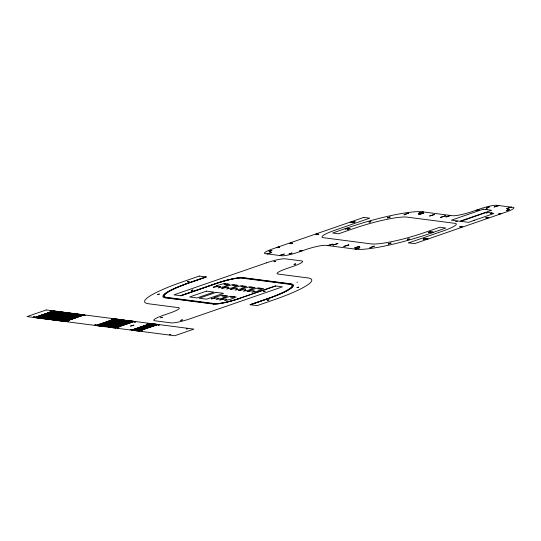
<?xml version="1.0" encoding="UTF-8"?>
<svg xmlns="http://www.w3.org/2000/svg" width="541" height="541" viewBox="0 0 541 541"><rect width="100%" height="100%" fill="white"/><g stroke="black" fill="none" stroke-linecap="round" stroke-linejoin="round"><path stroke-width="0.81" d="M277.837 247.724L276.884 247.44M279.129 247.041L279.663 247.068M420.222 213.073L418.443 213.397L419.478 212.958M447.65 216.623L445.852 216.948L450.247 215.433M432.313 232.075L432.942 232.096M478.386 209.84L479.015 209.861M350.183 222.108L351.021 222.439L352.874 221.783M302.257 250.808L301.486 250.49M330.368 244.931L332.553 244.092L327.724 245.56M355.565 249.171L359.961 247.65L355.139 249.11M508.831 207.812L511.029 207.135M345.456 228.951L345.949 228.796L345.124 228.687M494.941 206.635L498.464 205.506M498.64 213.986L499.816 213.384L501.514 213.607M301.465 250.476L299.444 250.977L301.148 251.193M389.162 217.496C390.44 216.657 386.301 218.253 388.965 217.556M474.2 220.329C475.147 219.7 472.043 220.904 474.058 220.376M34.266 317.526L39.75 315.633M53.525 310.906L48.264 312.725M34.867 317.608L40.426 315.721L34.942 317.614M54.053 310.974L48.798 312.793L54.127 310.987M35.469 317.682L41.028 315.795M41.799 315.531L48.629 313.138M54.729 311.061L49.474 312.881M36.071 317.763L41.556 315.87M50.076 312.962L55.331 311.143M36.673 317.844L42.164 315.944M49.907 313.3L43.003 315.687M55.933 311.224L50.678 313.036M37.275 317.919L42.766 316.025M56.534 311.298L51.28 313.117M37.877 318L43.442 316.113L37.951 318.007M57.069 311.366L51.808 313.185L57.143 311.379M56.677 311.684L48.345 314.558M38.485 318.074L43.97 316.181M57.745 311.454L52.484 313.273M39.087 318.155L44.572 316.255M58.347 311.535L53.086 313.347M39.689 318.23L45.173 316.336M58.949 311.609L53.694 313.428M40.291 318.311L45.85 316.424M59.551 311.69L54.296 313.51M49.988 315.139L41.434 318.094M50.759 314.869L59.01 311.981M40.893 318.385L46.452 316.499L40.967 318.399M60.078 311.758L54.824 313.577L60.152 311.765M41.495 318.466L46.986 316.573M54.729 313.929L47.824 316.316M60.754 311.846L55.5 313.665M42.638 318.25L51.124 315.281M42.097 318.548L47.588 316.647M61.356 311.927L56.102 313.739M42.698 318.622L48.19 316.728M61.965 312.001L56.704 313.821M43.307 318.703L48.791 316.803M62.567 312.083L57.305 313.895M43.909 318.777L49.468 316.891L43.983 318.791M63.094 312.15L57.833 313.963L63.169 312.157M44.511 318.859L49.995 316.958M63.77 312.238L58.516 314.05M45.113 318.933L50.671 317.046M64.372 312.313L59.118 314.132M45.714 319.014L51.206 317.121M58.949 314.477L52.044 316.864M59.72 314.213L64.974 312.394M46.316 319.095L51.808 317.195M65.576 312.468L60.322 314.287M47.459 318.879L55.946 315.91M46.918 319.17L52.484 317.283L46.993 319.183M66.103 312.542L60.849 314.355L66.178 312.549M65.718 312.854L57.387 315.734M47.52 319.251L53.011 317.351M66.786 312.63L61.525 314.443M48.129 319.325L53.613 317.432M67.388 312.705L62.127 314.524M48.731 319.406L54.215 317.506M67.99 312.786L62.729 314.598M49.332 319.481L54.891 317.594M55.662 317.33L62.492 314.936M68.592 312.86L63.338 314.679M59.801 316.045L68.051 313.158M49.934 319.562L55.493 317.675L50.009 319.569M69.12 312.928L63.865 314.747L69.194 312.941M59.632 316.39L51.077 319.346M50.536 319.636L56.027 317.743M63.77 315.099L56.866 317.486M69.796 313.016L64.541 314.835M51.138 319.717L56.629 317.824M70.398 313.097L65.143 314.916M51.74 319.799L57.231 317.898M70.999 313.178L65.745 314.99M70.54 313.482L62.208 316.357M52.349 319.873L57.833 317.98M71.608 313.253L66.347 315.072M52.95 319.954L58.509 318.067L53.025 319.961M72.136 313.32L66.874 315.139L72.21 313.334M53.552 320.029L59.037 318.135M72.812 313.408L67.557 315.227M54.154 320.11L59.638 318.209M73.414 313.489L68.159 315.302M54.756 320.184L60.24 318.291M68.761 315.383L74.016 313.564M55.358 320.265L60.849 318.372M68.592 315.728L61.688 318.115M74.617 313.645L69.363 315.464M56.501 320.049L64.988 317.08M55.96 320.34L61.525 318.453L56.034 320.353M75.145 313.712L69.89 315.531L75.219 313.719M56.562 320.421L62.053 318.527M75.828 313.8L70.567 315.619M75.361 314.105L67.03 316.985M57.17 320.502L62.655 318.602M76.43 313.881L71.169 315.694M57.772 320.576L63.256 318.683M77.032 313.956L71.77 315.775M58.374 320.657L63.858 318.757M64.704 318.507L71.534 316.106M77.633 314.037L72.379 315.849M58.976 320.732L64.535 318.845L59.05 320.745M78.161 314.105L72.907 315.917L78.235 314.111M68.673 317.56L60.119 320.515M59.578 320.813L65.062 318.913M72.812 316.275L65.907 318.663M73.583 316.005L78.837 314.193M60.179 320.887L65.671 318.994M79.439 314.267L74.185 316.086M60.781 320.969L66.273 319.075M80.041 314.348L74.786 316.167M79.581 314.652L71.25 317.526M61.383 321.05L66.874 319.149M80.65 314.422L75.388 316.242M61.992 321.124L81.177 314.497M62.066 321.138L67.476 319.231M81.251 314.504L75.916 316.309M62.594 321.205L68.078 319.305M81.853 314.585L76.592 316.397M68.754 319.393L63.196 321.28L82.455 314.659L77.201 316.478M69.525 319.129L76.43 316.742M73.664 317.844L81.914 314.957M63.797 321.361L69.282 319.46M83.057 314.74L77.803 316.553M73.495 318.182L64.94 321.144M279.129 247.054L278 247.054M64.399 321.435L69.89 319.542M77.633 316.898L70.729 319.285M83.659 314.815L78.404 316.634M277.851 247.71L279.575 247.109M65.001 321.516L84.186 314.882M65.076 321.523L70.492 319.616M84.261 314.896L78.932 316.701M266.943 253.857L271.771 252.397L267.376 253.912M213.343 304.056L213.918 303.859A20.761 3.07 -16.2 0 0 239.731 298.361L239.954 298.389A21.403 3.165 -16.2 0 1 213.343 304.056L165.668 297.875A42.807 6.33 -16.2 0 1 189.188 282.686L205.884 276.918M165.668 297.875L166.243 297.672A42.164 6.235 -16.2 0 1 189.411 282.713L206.107 276.945M279.508 255.487L284.329 254.02L279.934 255.541M419.491 212.958L422.832 211.876M180.538 295.697L216.42 283.301A21.403 3.165 -16.2 0 1 243.031 277.634L290.706 283.815A42.807 6.33 -16.2 0 1 267.186 299.004L250.49 304.772M180.762 295.731L216.643 283.328A20.761 3.07 -16.2 0 1 242.456 277.831L243.031 277.634M420.235 213.053L423.265 211.93M95.669 325.493L101.153 323.599M109.667 320.691L114.929 318.872M105.367 322.321L96.812 325.276M96.271 325.574L101.755 323.674M109.505 321.029L102.601 323.417M115.531 318.953L110.276 320.766M97.414 325.357L105.968 322.395M96.873 325.648L116.058 319.021M328.157 245.614L330.389 244.924M96.947 325.662L102.357 323.755M116.132 319.028L110.804 320.833M97.475 325.729L102.966 323.829M116.734 319.109L111.48 320.921M98.077 325.804L103.642 323.917M117.262 319.176L112.082 321.002M98.151 325.817L117.336 319.183M98.678 325.885L104.17 323.985M117.938 319.264L112.684 321.077M99.28 325.959L104.771 324.066M105.61 323.809L112.447 321.415M118.547 319.339L113.285 321.158M99.889 326.04L119.074 319.406L113.813 321.226M99.963 326.047L105.448 324.154M109.586 322.869L101.032 325.824M110.35 322.598L118.607 319.711M100.491 326.115L105.975 324.221M114.489 321.313L119.75 319.494M101.093 326.196L106.651 324.309M114.327 321.658L107.422 324.045M120.278 319.569L115.098 321.395M101.167 326.203L120.352 319.575M102.235 325.98L110.716 323.011M101.694 326.277L107.179 324.377M120.954 319.657L115.7 321.469M102.296 326.351L107.787 324.458M121.556 319.731L116.301 321.55M225.861 283.768L223.94 284.431L226.016 284.701L227.937 284.039M102.898 326.433L122.083 319.799M102.973 326.439L108.389 324.532M122.158 319.812L116.829 321.618M103.5 326.507L108.991 324.614M122.76 319.887L117.505 321.706M110.432 324.438L117.343 322.051M114.57 323.146L122.827 320.258M104.711 326.663L110.269 324.776M123.97 320.042L118.709 321.861M114.408 323.491L105.853 326.446M105.312 326.744L110.797 324.85M118.547 322.206L111.642 324.593M124.572 320.123L119.318 321.942M117.958 323.586L126.209 320.698M108.092 327.102L113.583 325.209M122.097 322.301L127.351 320.482M108.694 327.183L114.185 325.283M121.928 322.646L115.023 325.033M127.953 320.563L122.699 322.382M109.837 326.967L118.323 323.998M109.296 327.258L114.787 325.364M128.555 320.637L123.301 322.456M109.897 327.339L115.463 325.452L109.972 327.346M129.089 320.712L123.828 322.524L129.164 320.718M128.697 321.023L120.366 323.897M110.506 327.42L115.99 325.52M129.766 320.799L124.504 322.612M111.108 327.494L116.592 325.601M130.367 320.874L125.106 322.693M234.3 284.864L232.387 285.526L234.463 285.797L236.383 285.127M111.71 327.575L117.194 325.675M118.039 325.418L124.87 323.024M130.969 320.955L125.715 322.767M112.312 327.65L117.87 325.763M131.571 321.029L126.317 322.849M122.78 324.215L131.03 321.327M112.913 327.731L118.479 325.844L112.988 327.738M132.099 321.097L126.844 322.916L132.173 321.111M113.515 327.805L119.006 325.912M126.756 323.268L119.845 325.655M132.775 321.185L127.52 323.004M114.658 327.589L123.145 324.627M114.117 327.887L119.608 325.993M133.384 321.266L128.122 323.085M114.726 327.961L120.21 326.067M133.985 321.34L128.724 323.16M133.519 321.645L125.187 324.526M115.328 328.042L120.812 326.149M134.587 321.422L129.326 323.241M242.767 285.959L240.846 286.622L242.923 286.892L244.843 286.23M450.673 215.487L447.65 216.61M223.846 295.379L221.925 296.042L224.001 296.312L225.922 295.65M251.227 287.055L249.306 287.717L251.382 287.988L253.303 287.325M478.386 209.847L477.257 209.847M131.659 330.159L137.15 328.265M137.989 328.008L144.826 325.614M150.925 323.538L145.664 325.357M132.268 330.24L137.827 328.353M151.527 323.619L146.266 325.439M141.965 327.068L133.411 330.024M132.87 330.321L138.354 328.421M146.104 325.777L139.199 328.164M146.868 325.513L152.129 323.694M133.471 330.395L139.03 328.509L133.546 330.402M152.657 323.768L147.402 325.581L152.731 323.775M134.614 330.179L143.095 327.21M232.305 296.482L230.385 297.144L232.461 297.415L234.381 296.752M134.073 330.477L139.558 328.576M153.333 323.856L148.078 325.668M152.866 324.16L144.542 327.035M134.675 330.551L140.166 328.658M153.935 323.931L148.68 325.75M135.277 330.632L140.768 328.732M154.537 324.012L149.282 325.824M135.879 330.707L141.37 328.813M155.145 324.086L149.884 325.905M259.687 288.15L257.766 288.813L259.842 289.083L261.763 288.421M498.897 205.56L496.854 206.344M496.827 206.351L494.075 207.02L494.968 206.648M137.089 330.862L142.574 328.969M151.088 326.061L156.349 324.242M137.691 330.943L143.176 329.05M150.925 326.406L144.021 328.793M156.951 324.323L151.696 326.142M138.293 331.024L143.778 329.124M157.553 324.404L152.298 326.216M138.895 331.099L144.379 329.205M158.155 324.478L152.9 326.297M239.731 298.361L275.836 285.993M432.313 232.082L430.467 232.522L432.164 232.738M511.455 207.189L506.633 208.65L508.77 207.825M408.658 242.875L443.214 230.933A21.403 3.165 -16.2 0 0 454.974 223.338L407.15 217.137A42.807 6.33 -16.2 0 0 353.922 228.471L338.578 233.773L332.634 233.002L347.985 227.7A59.929 8.859 -16.2 0 1 422.501 211.835L452.35 215.703A16.697 2.468 -16.2 0 0 473.105 211.281L480.293 208.799A13.268 1.961 -16.2 0 1 496.794 205.289L513.132 207.406A13.268 1.961 -16.2 0 1 505.842 212.113L414.616 243.639L408.678 242.868M250.267 304.745L266.963 298.977A42.164 6.235 -16.2 0 0 290.132 284.018L290.706 283.815M296.948 282.341L297.523 282.145M352.901 221.783L351.298 221.722M345.469 228.965L348.005 228.295L346.24 228.302M498.674 213.999L500.405 213.993M479.022 209.84L477.845 210.456L476.141 210.233M432.949 232.075L432.455 232.251L433.28 232.36M428.222 238.939L427.336 238.622L425.409 239.102L427.106 239.318M242.456 277.831L290.132 284.018M166.243 297.672L213.918 303.859M52.984 311.203L44.734 314.091M53.586 311.278L45.336 314.165M54.188 311.359L45.938 314.247M55.392 311.515L47.141 314.402M55.993 311.596L47.743 314.483M57.204 311.751L48.947 314.639M58.408 311.907L50.157 314.794M59.611 312.062L51.361 314.95M60.213 312.143L51.963 315.031M61.424 312.299L53.167 315.187M62.026 312.373L53.769 315.261M62.628 312.455L54.377 315.342M63.229 312.529L54.979 315.417M64.433 312.691L56.183 315.572M65.035 312.766L56.785 315.653M66.245 312.921L57.988 315.809M67.449 313.077L59.199 315.964M68.653 313.232L60.403 316.12M69.255 313.313L61.005 316.201M71.067 313.55L62.81 316.438M71.669 313.624L63.419 316.512M72.271 313.706L64.021 316.593M73.475 313.861L65.224 316.749M74.076 313.936L65.826 316.823M74.685 314.017L66.428 316.904M76.491 314.253L68.24 317.141M77.093 314.328L68.842 317.215M77.694 314.409L69.444 317.296M78.296 314.483L70.046 317.371M80.183 314.727L71.852 317.608M80.71 314.801L72.453 317.689M81.312 314.876L73.062 317.763M82.516 315.031L74.266 317.919M83.192 315.119L74.868 318M114.388 319.17L106.137 322.057M115.064 319.258L106.739 322.132M115.591 319.325L107.341 322.213M116.193 319.4L107.943 322.287M116.795 319.481L108.471 322.355M117.404 319.555L109.147 322.443M118.08 319.643L109.749 322.524M119.209 319.792L110.959 322.679M119.811 319.873L111.487 322.747M120.413 319.947L112.163 322.835M121.089 320.035L112.765 322.916M121.617 320.103L113.367 322.991M122.225 320.184L113.968 323.072M123.429 320.34L115.179 323.227M127.412 320.854L119.162 323.741M128.021 320.935L119.764 323.822M129.225 321.09L120.968 323.978M130.428 321.246L122.178 324.133M131.632 321.401L123.382 324.289M132.234 321.482L123.984 324.37M149.783 323.755L141.526 326.642M150.986 323.91L142.729 326.798M151.588 323.991L143.338 326.879M152.19 324.073L143.94 326.96M153.996 324.302L145.745 327.19M154.604 324.384L146.347 327.271M155.206 324.458L146.949 327.346M155.808 324.539L147.558 327.427M157.012 324.695L148.761 327.582M118.107 321.78L123.294 319.954L104.176 326.595L109.667 324.701M47.425 312.982L40.595 315.376M49.231 313.212L42.401 315.613M50.441 313.374L43.605 315.768M51.645 313.53L44.808 315.924M52.247 313.604L45.417 316.005M52.849 313.685L46.019 316.079M53.451 313.76L46.621 316.16M55.263 313.996L48.426 316.39M55.865 314.078L49.028 316.471M56.467 314.152L49.63 316.553M57.671 314.307L50.84 316.708M58.272 314.389L51.442 316.783M59.476 314.544L52.646 316.938M60.687 314.7L53.85 317.094M61.289 314.781L54.452 317.175M61.89 314.855L55.06 317.256M64.305 315.166L57.468 317.567M64.906 315.247L58.07 317.641M65.508 315.329L58.671 317.723M66.712 315.484L59.882 317.878M67.314 315.559L60.484 317.959M67.916 315.64L61.086 318.034M69.728 315.87L62.891 318.27M70.33 315.951L63.493 318.345M70.932 316.032L64.102 318.426M73.339 316.343L66.509 318.737M73.948 316.417L67.111 318.818M74.55 316.499L67.713 318.892M75.152 316.573L68.247 318.96M75.754 316.654L68.923 319.048M76.957 316.81L70.127 319.21M78.168 316.965L71.256 319.352M108.829 320.941L101.999 323.342M110.033 321.104L103.128 323.491M110.635 321.178L103.804 323.572M111.311 321.266L104.406 323.653M111.845 321.334L105.008 323.734M113.049 321.489L106.144 323.876M113.651 321.57L106.82 323.964M114.854 321.726L108.024 324.12M115.456 321.807L108.626 324.201M116.065 321.881L109.154 324.269M116.667 321.963L109.83 324.357M117.87 322.118L111.04 324.512M121.252 322.558L114.421 324.952M122.462 322.713L115.625 325.107M123.666 322.869L116.836 325.263M124.268 322.95L117.438 325.344M125.471 323.105L118.641 325.499M127.284 323.335L120.447 325.736M127.886 323.417L121.049 325.81M128.488 323.491L121.657 325.892M145.428 325.689L138.597 328.089M147.233 325.925L140.403 328.319M147.835 326.007L141.005 328.401M148.444 326.081L141.607 328.482M149.046 326.162L142.209 328.556M150.249 326.318L143.419 328.712M151.453 326.473L144.623 328.867M152.055 326.554L145.225 328.948M43.889 314.348L35.408 317.31M44.49 314.422L36.01 317.391M45.092 314.504L36.612 317.466M46.303 314.659L37.816 317.628M46.905 314.734L38.418 317.702M47.507 314.815L39.02 317.783M48.108 314.896L39.628 317.858M49.312 315.051L40.832 318.013M50.516 315.207L42.036 318.169M52.328 315.437L43.841 318.406M52.93 315.518L44.45 318.487M53.532 315.599L45.052 318.561M54.134 315.673L45.654 318.642M55.344 315.829L46.857 318.798M56.548 315.985L48.061 318.953M57.15 316.066L48.67 319.034M58.354 316.221L49.873 319.19M58.955 316.302L50.475 319.264M60.166 316.458L51.679 319.42M61.37 316.613L52.883 319.582M61.972 316.688L53.491 319.657M62.573 316.769L54.093 319.738M63.175 316.85L54.695 319.812M64.379 317.006L55.899 319.968M65.589 317.161L57.103 320.123M66.191 317.236L57.704 320.204M67.395 317.391L58.915 320.36M67.997 317.472L59.517 320.441M69.201 317.628L60.72 320.597M70.411 317.783L61.924 320.752M71.087 317.871L62.533 320.833M71.615 317.939L63.135 320.908M72.217 318.02L63.737 320.989M72.819 318.094L64.264 321.056M74.103 318.264L65.542 321.219M106.496 322.463L98.016 325.432M107.098 322.544L98.618 325.513M107.706 322.625L99.145 325.581M108.308 322.7L99.821 325.668M108.984 322.788L100.43 325.743M110.114 322.936L101.634 325.898M111.318 323.092L102.837 326.061M112.001 323.18L103.439 326.135M112.528 323.248L104.041 326.216M113.13 323.329L104.643 326.291M113.732 323.403L105.177 326.358M117.113 323.843L108.633 326.811M118.925 324.079L110.438 327.041M119.527 324.154L111.047 327.122M120.129 324.235L111.649 327.204M121.333 324.39L112.853 327.359M121.935 324.472L113.454 327.433M122.543 324.546L114.056 327.515M124.349 324.783L115.869 327.745M140.687 326.899L132.2 329.868M142.493 327.136L134.012 330.105M143.696 327.291L135.216 330.26M144.907 327.447L136.42 330.416M145.509 327.528L137.022 330.49M146.111 327.603L137.63 330.571M146.712 327.684L138.232 330.646M147.916 327.839L139.436 330.808M218.334 298.186L216.704 297.956L211.2 298.903L214.953 297.604L214.202 297.442L222.06 295.149L227.707 295.886L221.634 298.409L216.102 299.538L218.321 298.253M220.349 286.568L218.118 287.92L223.649 286.791L229.722 284.268L224.075 283.531L216.217 285.824L216.968 285.993L213.215 287.285L218.72 286.338L220.349 286.568M226.794 299.281L225.171 299.051L219.66 299.998L223.413 298.706L222.662 298.537L230.52 296.252L236.167 296.982L230.094 299.504L224.562 300.634L226.78 299.349M228.796 287.663L226.564 289.016L232.089 287.886L238.162 285.364L232.522 284.627L224.664 286.919L225.414 287.088L221.661 288.38L227.166 287.433L228.796 287.663M237.256 288.766L235.024 290.118L240.549 288.982L246.628 286.46L240.982 285.729L233.124 288.022L233.874 288.184L230.121 289.482L235.626 288.529L237.256 288.766M245.715 289.861L243.484 291.214L249.016 290.077L255.088 287.555L249.442 286.825L241.584 289.117L242.334 289.279L238.581 290.578L244.086 289.631L245.715 289.861M254.175 290.957L251.944 292.309L257.475 291.173L263.548 288.651L257.901 287.92L250.043 290.213L250.794 290.375L247.041 291.673L252.633 290.72L254.175 290.977M369.246 221.573L369.131 222.398L370.734 221.945L370.849 221.127L369.246 221.573M407.671 239.095L407.556 239.92L409.158 239.474L409.273 238.649L407.671 239.095M33.258 317.073L34.441 316.762L33.258 317.073M50.144 311.237L51.321 310.933L50.144 311.237M67.361 321.496L68.538 321.185L67.409 321.462M84.24 315.66L85.424 315.356L84.288 315.626M94.77 325.053L95.953 324.742L94.77 325.053M107.172 326.663L108.349 326.351L107.219 326.622M111.656 319.217L112.832 318.906L111.703 319.183M117.681 328.022L118.864 327.718L117.681 328.022M124.051 320.827L125.235 320.515L124.099 320.793M130.557 326.02L133.81 325.168L130.557 326.02M130.239 329.652L131.422 329.347L130.239 329.652M134.567 322.193L135.744 321.881L134.614 322.152M141.255 331.078L142.432 330.774L141.255 331.078M147.125 323.816L148.308 323.511L147.125 323.816M159.358 294.061L157.715 294.527L159.358 294.061M158.134 325.249L159.318 324.938L158.134 325.249M162.32 317.283L160.691 317.777L162.32 317.283M189.08 281.32L187.443 281.814L189.08 281.32M169.624 334.764L170.8 334.453L169.671 334.723M191.271 290.47L192.9 290.044L191.331 290.416M182.371 319.887L180.741 320.38L182.371 319.887M186.503 328.928L187.686 328.617L186.503 328.928M271.339 250.706L269.695 251.166L271.339 250.706M274.017 261.763L275.646 261.337L274.017 261.763M265.117 291.186L263.474 291.646L265.117 291.186M267.308 300.329L268.938 299.903L267.308 300.329M291.389 253.303L289.753 253.797L291.389 253.303M294.067 264.366L295.697 263.94L294.067 264.366M297.029 287.589L298.659 287.163L297.029 287.589M347.843 229.086L349.472 228.66L347.843 229.086M354.531 222.06L352.888 222.527L354.531 222.06M390.453 243.315L388.823 243.808L390.453 243.315M423.887 238.946L425.517 238.52L423.887 238.946M430.575 231.92L428.939 232.414L430.575 231.92M455.874 221.54L457.091 221.222L455.874 221.54M465.652 219.714L466.876 219.396L465.706 219.68M485.94 209.211L487.157 208.887L485.94 209.211M487.028 207.703L488.658 207.277L487.096 207.649M486.373 212.917L487.597 212.593L486.373 212.917M490.518 213.452L491.742 213.134L490.565 213.418M507.079 210.3L508.709 209.874L507.079 210.3M269.235 251.146L268.985 251.47L272.042 250.415L269.235 251.146M289.286 253.743L289.036 254.074L292.093 253.019L289.286 253.743M347.376 229.08L347.126 229.411L350.183 228.356L347.376 229.08M352.434 222.5L352.177 222.831L355.241 221.769L352.434 222.5M387.491 217.685L387.241 218.016L390.298 216.961L387.491 217.685M388.357 243.754L388.107 244.086L391.163 243.031L388.357 243.754M423.414 238.939L423.163 239.271L426.22 238.216L423.414 238.939M428.472 232.36L428.222 232.691L431.278 231.636L428.472 232.36M486.562 207.697L486.312 208.028L489.368 206.973L486.562 207.697M506.613 210.3L506.362 210.625L509.419 209.57L506.613 210.3M460.682 221.33L468.513 222.351L493.541 213.614L491.843 213.391L492.438 213.005L487.576 212.376L485.669 212.687L460.736 221.303M407.515 213.316L403.944 214.878L408.624 213.188L407.515 213.316M373.351 246.297L369.78 247.859L374.46 246.169L373.351 246.297M46.235 309.966L27.05 316.593L174.696 335.745L193.888 329.111L46.235 309.966M48.027 313.056L41.123 315.444L48.027 313.056M45.694 314.578L37.14 317.54L45.694 314.578M54.79 311.44L46.465 314.314L54.79 311.44M51.043 313.449L44.132 315.836L51.043 313.449M48.71 314.97L40.156 317.925L48.71 314.97M57.806 311.826L49.481 314.706L57.806 311.826M54.053 313.841L47.148 316.228L54.053 313.841M51.726 315.362L43.165 318.318L51.726 315.362M60.822 312.218L52.491 315.099L60.822 312.218M57.069 314.233L50.164 316.62L57.069 314.233M54.736 315.755L46.181 318.71L54.81 315.761M63.831 312.61L55.507 315.484L63.831 312.61M60.085 314.619L53.174 317.006L60.085 314.619M57.752 316.14L49.197 319.102L57.752 316.14M66.847 313.002L58.523 315.876L66.847 313.002M63.094 315.011L56.19 317.398L63.094 315.011M60.768 316.532L52.207 319.494L60.768 316.532M69.857 313.395L61.532 316.269L69.857 313.395M66.11 315.403L59.206 317.79L66.11 315.403M63.777 316.925L55.223 319.88L63.852 316.938M72.873 313.78L64.548 316.661L72.873 313.78M69.126 315.795L62.215 318.182L69.126 315.795M66.793 317.317L58.239 320.272L66.793 317.317M75.889 314.172L67.557 317.053L75.889 314.172M72.136 316.187L65.231 318.575L72.136 316.187M69.809 317.709L61.248 320.664L69.809 317.709M78.898 314.564L70.573 317.439L78.898 314.564M363.789 217.408L272.563 248.934A13.268 1.961 -16.2 0 0 265.273 253.641L281.611 255.758A13.268 1.961 -16.2 0 0 298.111 252.241L305.293 249.759A16.697 2.468 -16.2 0 1 326.054 245.344L355.904 249.212A59.929 8.859 -16.2 0 0 430.42 233.347L445.77 228.038L439.826 227.267L424.475 232.576A42.807 6.33 -16.2 0 1 371.254 243.91L323.43 237.709A21.403 3.165 -16.2 0 1 335.19 230.114L369.726 218.179L363.789 217.408M291.024 242.983L289.53 243.504L291.308 243.734L292.809 243.213L291.024 242.983M317.08 233.983L315.586 234.496L317.364 234.733L318.859 234.212L317.08 233.983M199.271 276.059L182.581 281.827A61.857 9.143 -16.2 0 0 148.592 303.772L178.374 307.64A14.986 2.211 -16.2 0 1 170.138 312.955L162.956 315.437A14.986 2.211 -16.2 0 0 154.719 320.752L171.057 322.869A14.986 2.211 -16.2 0 0 189.688 318.906L282.443 286.845L275.315 285.925L239.433 298.321A19.909 2.942 -16.2 0 1 214.689 303.596L167.013 297.408A41.312 6.107 -16.2 0 1 189.708 282.754L206.398 276.985L199.271 276.059M266.686 262.784L173.931 294.845L181.059 295.765L216.934 283.369A19.909 2.942 -16.2 0 1 241.685 278.094L289.361 284.282A41.312 6.107 -16.2 0 1 266.666 298.936L249.969 304.705L257.103 305.631L273.793 299.863A61.857 9.143 -16.2 0 0 307.782 277.918L278 274.05A14.986 2.211 -16.2 0 1 286.236 268.735L293.418 266.253A14.986 2.211 -16.2 0 0 301.655 260.938L285.317 258.821A14.986 2.211 -16.2 0 0 266.686 262.784M423.258 213.053L418.653 214.642L423.833 213.127L423.258 213.053M337.476 243.511L332.871 245.1L338.051 243.585L337.476 243.511M206.513 291.132L189.627 296.968L197.052 297.929L213.938 292.099L206.513 291.132M434.105 214.459L429.5 216.048L434.687 214.534L434.105 214.459M117.722 323.924L109.16 326.879L117.789 323.931M126.81 320.779L118.486 323.653L126.81 320.779M123.064 322.788L116.153 325.175L123.064 322.788M348.323 244.917L343.718 246.507L348.904 244.992L348.323 244.917M120.731 324.309L112.176 327.271L120.731 324.309M129.826 321.171L121.502 324.045L129.826 321.171M126.073 323.18L119.169 325.567L126.073 323.18M216.075 292.377L199.189 298.206L206.621 299.173L223.501 293.337L216.075 292.377M123.747 324.701L115.186 327.657L123.747 324.701M132.843 321.557L124.511 324.438L132.843 321.557M444.952 215.866L440.354 217.455L445.534 215.94L444.952 215.866M359.17 246.324L354.565 247.92L359.751 246.398L359.17 246.324M141.289 326.98L132.734 329.936L141.289 326.98M150.384 323.836L142.053 326.71L150.384 323.836M483.241 209.178L451.39 220.18L459.782 221.269L491.627 210.266L483.241 209.178M146.631 325.844L139.727 328.231L146.631 325.844M144.305 327.366L135.744 330.328L144.305 327.366M153.394 324.228L145.069 327.102L153.394 324.228M141.972 328.887L136.488 330.788L142.046 328.901M149.647 326.237L142.736 328.624L149.647 326.237M155.673 324.154L150.412 325.973L155.747 324.167M147.314 327.758L138.76 330.72L147.314 327.758M156.41 324.62L148.085 327.494L156.41 324.62M461.04 226.314L459.539 226.835L461.324 227.064L462.819 226.544L461.04 226.314M487.089 217.313L485.595 217.827L487.38 218.057L488.875 217.543L487.089 217.313"/></g></svg>
